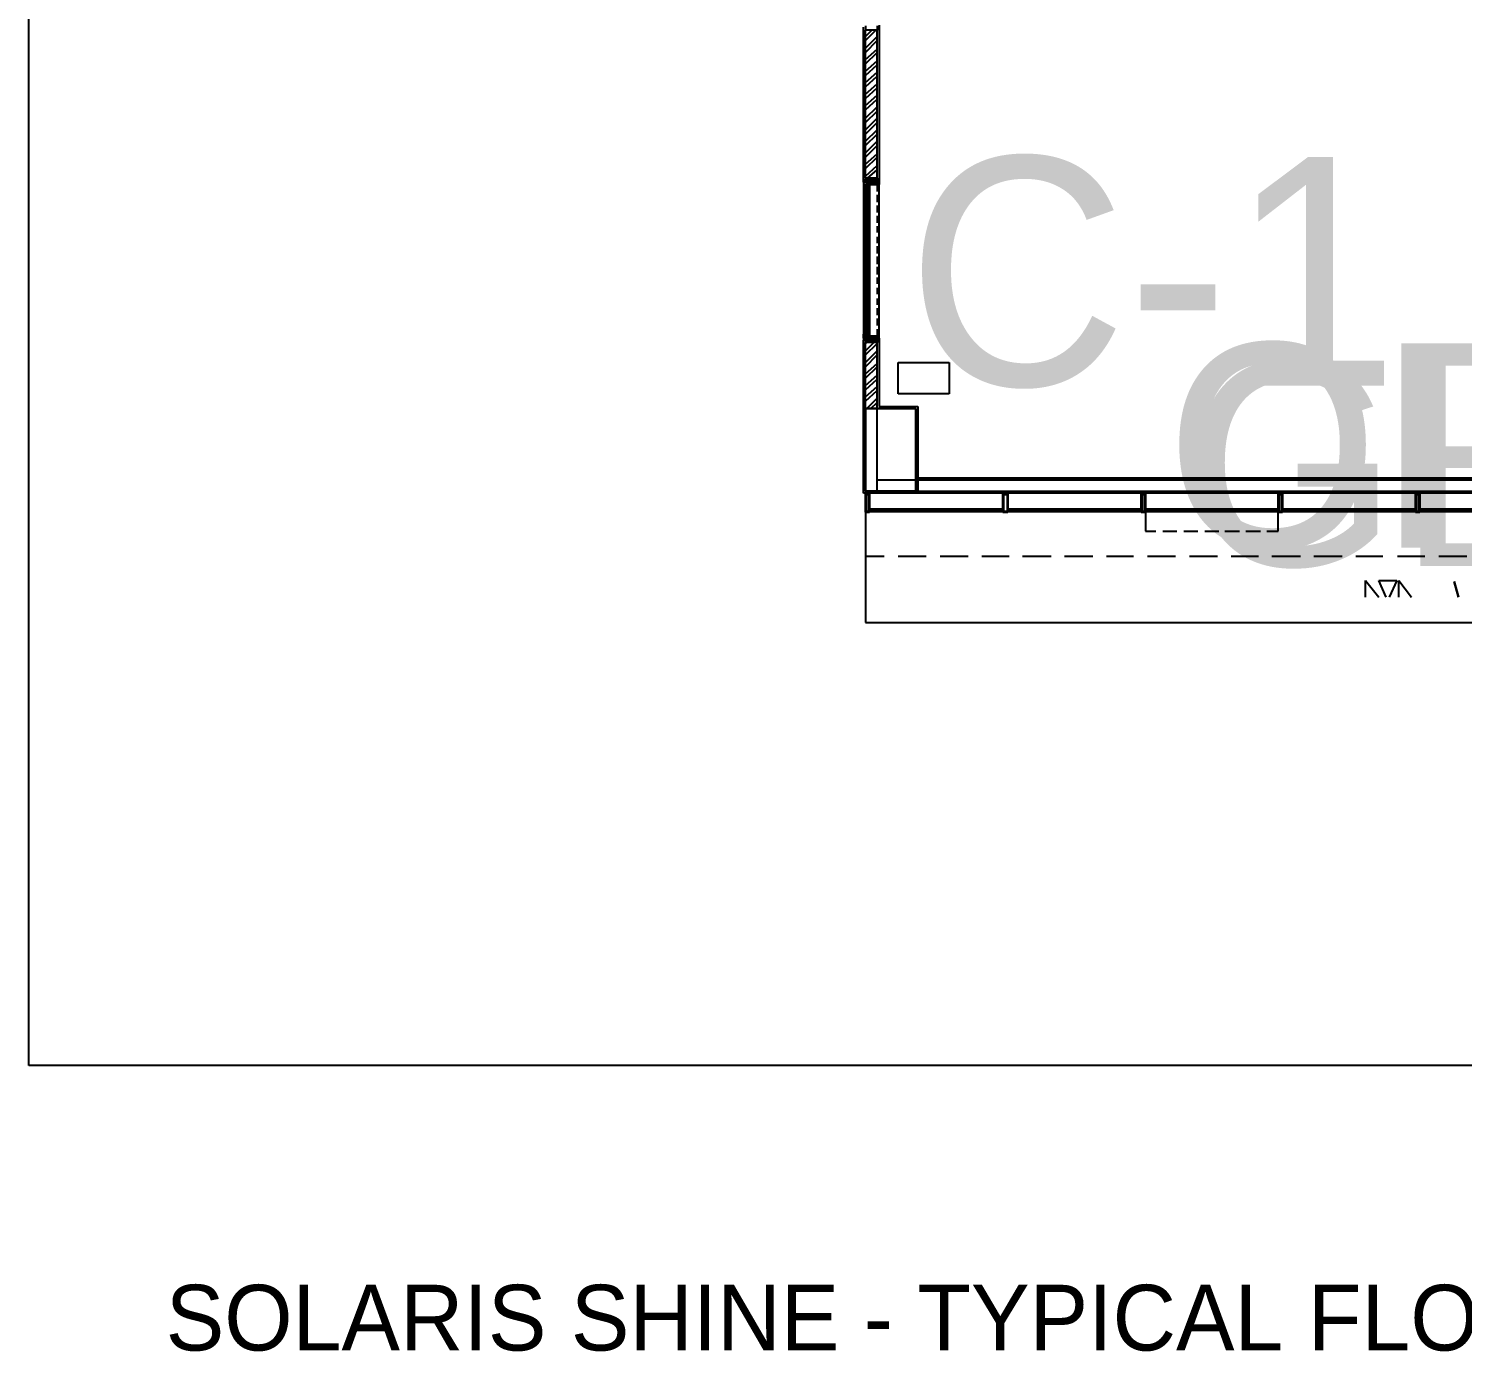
# Model space of a CAD drawing. Header units: feet. Extents: x -4 to 240, y -9 to 130.
# Drawn here: x -4.17 to 39.48, y -8.6 to 32.24 of the extents above; entities that cross this region are included whole.
import ezdxf

# ---------------------------------------------------------------- set-up
doc = ezdxf.new("R2010")
doc.units = ezdxf.units.FT
for name, color, linetype in [('RECTS', 8, 'Continuous'), ('TEXT', 3, 'Continuous'), ('WALLS', 7, 'Continuous')]:
    doc.layers.add(name, color=color, linetype=linetype)

msp = doc.modelspace()

# ---------------------------------------------------------------- linework, layer by layer
at = {"layer": 'RECTS'}
for points in [[(21.244, 27.56), (21.665, 27.56), (21.665, 27.624), (21.244, 27.624)], [(21.435, 27.496), (21.729, 27.496), (21.729, 27.56), (21.435, 27.56)], [(21.244, 22.75), (21.665, 22.75), (21.665, 22.813), (21.244, 22.813)], [(21.435, 22.813), (21.729, 22.813), (21.729, 22.877), (21.435, 22.877)]]:
    msp.add_lwpolyline(points, close=True, dxfattribs=at)
at = {"layer": 'WALLS'}
for p, q in [((-4.172, 0.676), (-4.172, 129.99)), ((21.308, 32.319), (21.308, 32.191)), ((21.665, 32.319), (21.665, 32.191)), ((21.729, 32.344), (21.729, 27.56)), ((21.244, 27.624), (21.244, 32.281)), ((21.308, 31.872), (21.627, 32.191)), ((21.308, 32), (21.499, 32.191)), ((21.308, 27.687), (21.308, 32.191)), ((21.665, 32.191), (21.308, 32.191)), ((21.308, 31.643), (21.665, 32)), ((21.308, 31.515), (21.665, 31.872)), ((21.665, 27.687), (21.665, 32.191)), ((21.308, 31.298), (21.665, 31.617)), ((21.308, 31.171), (21.665, 31.515)), ((21.308, 30.941), (21.665, 31.26)), ((21.308, 30.813), (21.665, 31.132)), ((21.308, 30.596), (21.665, 30.915)), ((21.308, 30.469), (21.665, 30.788)), ((21.308, 30.239), (21.665, 30.558)), ((21.308, 30.112), (21.665, 30.431)), ((21.308, 29.895), (21.665, 30.214)), ((21.308, 29.767), (21.665, 30.086)), ((21.308, 29.512), (21.665, 29.856)), ((21.308, 29.384), (21.665, 29.729)), ((21.308, 29.155), (21.665, 29.512)), ((21.308, 29.027), (21.665, 29.384)), ((21.308, 28.81), (21.665, 29.155)), ((21.308, 28.683), (21.665, 29.027)), ((21.308, 28.453), (21.665, 28.81)), ((21.308, 28.325), (21.665, 28.683)), ((21.308, 28.108), (21.665, 28.427)), ((21.308, 27.981), (21.665, 28.325)), ((21.308, 27.751), (21.665, 28.07)), ((21.372, 27.687), (21.665, 27.943)), ((21.244, 27.56), (21.244, 27.624)), ((21.244, 27.624), (21.665, 27.624)), ((21.346, 27.56), (21.244, 27.56)), ((21.244, 27.56), (21.244, 27.432)), ((21.665, 27.56), (21.244, 27.56)), ((21.435, 27.56), (21.244, 27.56)), ((21.244, 27.56), (21.244, 22.813)), ((21.308, 27.687), (21.308, 27.598)), ((21.665, 27.687), (21.308, 27.687)), ((21.435, 27.56), (21.346, 27.56)), ((21.346, 27.56), (21.346, 27.432)), ((21.346, 27.56), (21.346, 27.432)), ((21.41, 25.301), (21.41, 27.56)), ((21.435, 27.56), (21.435, 27.496)), ((21.729, 27.56), (21.435, 27.56)), ((21.435, 27.496), (21.435, 27.56)), ((21.435, 27.56), (21.729, 27.56)), ((21.435, 27.56), (21.435, 27.432)), ((21.435, 22.813), (21.435, 27.56)), ((21.627, 27.687), (21.665, 27.726)), ((21.665, 27.687), (21.665, 27.598)), ((21.665, 27.624), (21.665, 27.56)), ((21.729, 27.496), (21.729, 27.56)), ((21.729, 27.56), (21.729, 27.496)), ((21.244, 27.432), (21.244, 27.432)), ((21.244, 27.432), (21.244, 27.432)), ((21.244, 27.432), (21.244, 27.432)), ((21.244, 27.432), (21.244, 27.432)), ((21.244, 27.432), (21.244, 22.941)), ((21.282, 27.496), (21.282, 25.199)), ((21.282, 27.496), (21.346, 27.496)), ((21.282, 27.496), (21.282, 27.496)), ((21.282, 27.47), (21.282, 27.47)), ((21.282, 27.47), (21.282, 27.47)), ((21.282, 27.432), (21.282, 27.432)), ((21.282, 27.432), (21.282, 27.432)), ((21.282, 27.432), (21.282, 27.432)), ((21.282, 27.432), (21.282, 27.432)), ((21.282, 27.432), (21.282, 27.368)), ((21.282, 27.432), (21.282, 27.432)), ((21.282, 25.199), (21.282, 27.368)), ((21.282, 27.368), (21.282, 27.368)), ((21.308, 27.496), (21.308, 27.279)), ((21.308, 27.47), (21.308, 27.47)), ((21.308, 25.199), (21.308, 27.432)), ((21.308, 25.199), (21.308, 27.432)), ((21.308, 27.432), (21.308, 25.199)), ((21.308, 27.432), (21.308, 27.432)), ((21.308, 27.432), (21.308, 27.368)), ((21.308, 25.199), (21.308, 27.368)), ((21.308, 27.368), (21.308, 27.368)), ((21.308, 27.177), (21.308, 26.96)), ((21.346, 27.496), (21.346, 25.199)), ((21.346, 27.432), (21.346, 22.941)), ((21.346, 27.432), (21.346, 22.941)), ((21.346, 27.432), (21.346, 27.432)), ((21.346, 27.432), (21.346, 27.432)), ((21.346, 27.432), (21.346, 27.432)), ((21.372, 27.432), (21.372, 27.432)), ((21.372, 27.432), (21.372, 27.432)), ((21.372, 27.432), (21.372, 27.432)), ((21.435, 27.496), (21.435, 22.877)), ((21.435, 27.496), (21.435, 22.877)), ((21.729, 27.496), (21.435, 27.496)), ((21.435, 27.432), (21.435, 22.941)), ((21.435, 27.432), (21.435, 27.432)), ((21.665, 27.496), (21.665, 27.279)), ((21.665, 27.177), (21.665, 26.96)), ((21.729, 22.877), (21.729, 27.496)), ((21.729, 22.877), (21.729, 27.496)), ((21.308, 26.858), (21.308, 26.641)), ((21.665, 26.858), (21.665, 26.641)), ((21.308, 26.539), (21.308, 26.322)), ((21.308, 26.22), (21.308, 26.029)), ((21.665, 26.539), (21.665, 26.322)), ((21.665, 26.22), (21.665, 26.029)), ((21.308, 25.901), (21.308, 25.71)), ((21.665, 25.901), (21.665, 25.71)), ((21.308, 25.62), (21.308, 25.391)), ((21.665, 25.62), (21.665, 25.391)), ((21.282, 25.136), (21.282, 25.301)), ((21.282, 25.301), (21.282, 25.301)), ((21.282, 25.199), (21.282, 25.263)), ((21.282, 25.263), (21.282, 25.263)), ((21.282, 25.263), (21.282, 25.263)), ((21.282, 25.263), (21.282, 25.263)), ((21.282, 25.238), (21.282, 25.238)), ((21.282, 25.199), (21.282, 25.136)), ((21.282, 25.199), (21.282, 25.199)), ((21.282, 25.199), (21.282, 25.199)), ((21.282, 25.199), (21.282, 25.199)), ((21.282, 25.136), (21.282, 25.199)), ((21.282, 25.199), (21.282, 25.199)), ((21.282, 25.136), (21.346, 25.136)), ((21.282, 25.136), (21.282, 25.136)), ((21.308, 25.301), (21.308, 25.301)), ((21.308, 25.301), (21.308, 25.072)), ((21.308, 25.199), (21.308, 25.263)), ((21.308, 25.263), (21.308, 25.263)), ((21.308, 25.263), (21.308, 25.263)), ((21.308, 25.263), (21.308, 25.263)), ((21.308, 25.238), (21.308, 25.238)), ((21.308, 25.199), (21.308, 25.199)), ((21.308, 25.199), (21.308, 25.199)), ((21.308, 25.199), (21.308, 25.199)), ((21.308, 25.199), (21.308, 25.199)), ((21.308, 25.136), (21.308, 25.199)), ((21.308, 22.813), (21.308, 25.136)), ((21.308, 24.982), (21.308, 24.753)), ((21.346, 25.136), (21.346, 25.301)), ((21.346, 25.199), (21.346, 25.136)), ((21.372, 25.301), (21.372, 25.136)), ((21.372, 25.301), (21.435, 25.301)), ((21.372, 25.301), (21.372, 25.238)), ((21.372, 25.301), (21.372, 25.301)), ((21.372, 25.238), (21.372, 25.174)), ((21.372, 25.238), (21.372, 25.238)), ((21.372, 25.174), (21.372, 25.174)), ((21.372, 25.136), (21.372, 25.136)), ((21.372, 25.136), (21.372, 25.136)), ((21.372, 25.136), (21.372, 25.136)), ((21.372, 25.136), (21.372, 23.005)), ((21.41, 25.301), (21.41, 25.238)), ((21.41, 25.238), (21.41, 25.238)), ((21.41, 25.238), (21.41, 25.174)), ((21.41, 22.941), (21.41, 25.238)), ((21.41, 22.941), (21.41, 25.238)), ((21.41, 25.238), (21.41, 22.941)), ((21.41, 25.174), (21.41, 25.174)), ((21.41, 25.136), (21.41, 25.136)), ((21.41, 25.136), (21.41, 25.136)), ((21.41, 25.136), (21.41, 25.136)), ((21.435, 25.301), (21.435, 25.136)), ((21.435, 25.136), (21.435, 23.005)), ((21.665, 25.301), (21.665, 25.072)), ((21.665, 24.982), (21.665, 24.753)), ((21.308, 24.663), (21.308, 24.472)), ((21.665, 24.663), (21.665, 24.472)), ((21.308, 24.344), (21.308, 24.153)), ((21.308, 24.026), (21.308, 23.834)), ((21.665, 24.344), (21.665, 24.153)), ((21.665, 24.026), (21.665, 23.834)), ((21.308, 23.732), (21.308, 23.515)), ((21.665, 23.732), (21.665, 23.515)), ((21.308, 23.413), (21.308, 23.196)), ((21.665, 23.413), (21.665, 23.196)), ((21.244, 22.813), (21.244, 22.941)), ((21.244, 22.941), (21.244, 22.941)), ((21.244, 22.941), (21.244, 22.941)), ((21.244, 22.941), (21.244, 22.941)), ((21.244, 22.941), (21.244, 22.941)), ((21.244, 22.813), (21.346, 22.813)), ((21.244, 22.813), (21.244, 22.75)), ((21.665, 22.813), (21.244, 22.813)), ((21.244, 22.813), (21.244, 22.813)), ((21.244, 22.813), (21.435, 22.813)), ((21.244, 20.67), (21.244, 22.75)), ((21.244, 22.75), (21.665, 22.75)), ((21.282, 22.941), (21.282, 22.941)), ((21.282, 22.941), (21.282, 22.941)), ((21.282, 22.941), (21.282, 22.941)), ((21.282, 22.941), (21.282, 22.941)), ((21.308, 23.094), (21.308, 22.877)), ((21.308, 22.775), (21.308, 22.686)), ((21.346, 22.813), (21.346, 22.941)), ((21.346, 22.813), (21.346, 22.941)), ((21.346, 22.941), (21.346, 22.941)), ((21.346, 22.941), (21.346, 22.941)), ((21.346, 22.941), (21.346, 22.941)), ((21.346, 22.941), (21.346, 22.941)), ((21.346, 22.941), (21.346, 22.941)), ((21.346, 22.813), (21.435, 22.813)), ((21.372, 22.877), (21.372, 23.005)), ((21.372, 22.941), (21.372, 23.005)), ((21.372, 23.005), (21.372, 23.005)), ((21.372, 23.005), (21.372, 23.005)), ((21.372, 22.941), (21.372, 22.941)), ((21.372, 22.941), (21.372, 22.941)), ((21.372, 22.941), (21.372, 22.941)), ((21.372, 22.941), (21.372, 22.941)), ((21.372, 22.941), (21.372, 22.941)), ((21.372, 22.903), (21.372, 22.903)), ((21.435, 22.877), (21.372, 22.877)), ((21.372, 22.877), (21.372, 22.877)), ((21.41, 22.941), (21.41, 23.005)), ((21.41, 23.005), (21.41, 23.005)), ((21.41, 23.005), (21.41, 23.005)), ((21.41, 22.941), (21.41, 22.941)), ((21.41, 22.877), (21.41, 22.877)), ((21.435, 22.877), (21.435, 23.005)), ((21.435, 22.941), (21.435, 22.941)), ((21.435, 22.941), (21.435, 22.941)), ((21.435, 22.813), (21.435, 22.941)), ((21.435, 22.877), (21.729, 22.877)), ((21.729, 22.877), (21.435, 22.877)), ((21.435, 22.877), (21.435, 22.813)), ((21.435, 22.813), (21.729, 22.813)), ((21.665, 23.094), (21.665, 22.877)), ((21.665, 22.75), (21.665, 22.813)), ((21.665, 22.775), (21.665, 22.686)), ((21.729, 22.813), (21.729, 22.877)), ((21.729, 22.877), (21.729, 22.877)), ((21.729, 22.813), (21.729, 20.734)), ((21.729, 22.813), (21.729, 22.813)), ((21.308, 22.648), (21.346, 22.686)), ((21.308, 22.431), (21.563, 22.686)), ((21.308, 18.156), (21.308, 22.686)), ((21.665, 22.686), (21.308, 22.686)), ((21.308, 22.303), (21.665, 22.648)), ((21.308, 22.073), (21.665, 22.431)), ((21.308, 21.946), (21.665, 22.303)), ((21.665, 18.156), (21.665, 22.686)), ((21.308, 21.729), (21.665, 22.048)), ((21.308, 21.601), (21.665, 21.946)), ((22.303, 22.073), (23.86, 22.073)), ((22.303, 21.116), (22.303, 22.073)), ((23.86, 22.073), (23.86, 21.116)), ((21.308, 21.372), (21.665, 21.691)), ((21.308, 21.244), (21.665, 21.563)), ((21.308, 21.027), (21.665, 21.346)), ((21.308, 20.9), (21.665, 21.219)), ((21.346, 20.67), (21.665, 20.989)), ((23.86, 21.116), (22.303, 21.116)), ((21.244, 18.093), (21.244, 20.67)), ((22.839, 20.67), (21.308, 20.67)), ((21.308, 20.67), (21.308, 18.156)), ((21.308, 20.67), (22.839, 20.67)), ((21.308, 18.156), (21.308, 20.67)), ((21.474, 20.67), (21.665, 20.861)), ((21.729, 20.734), (22.903, 20.734)), ((22.839, 18.156), (22.839, 20.67)), ((22.839, 20.67), (22.839, 18.156)), ((22.903, 20.734), (22.903, 18.093)), ((21.665, 18.501), (54.418, 18.501)), ((22.903, 18.565), (40.102, 18.565)), ((21.665, 18.093), (21.244, 18.093)), ((21.308, 18.156), (21.665, 18.156)), ((21.308, 18.156), (22.839, 18.156)), ((22.839, 18.156), (21.308, 18.156)), ((21.308, 18.156), (21.308, 14.163)), ((21.346, 18.054), (21.308, 18.093)), ((21.308, 18.093), (21.308, 17.518)), ((21.435, 18.093), (21.308, 18.093)), ((21.308, 17.518), (21.308, 18.093)), ((21.308, 18.093), (21.435, 18.093)), ((21.308, 18.054), (21.308, 18.054)), ((21.346, 17.518), (21.346, 18.093)), ((21.346, 18.093), (21.435, 18.093)), ((21.346, 17.544), (21.346, 18.054)), ((21.346, 18.054), (21.41, 18.054)), ((21.346, 17.544), (21.346, 18.054)), ((21.346, 18.054), (21.41, 18.054)), ((21.41, 18.054), (21.435, 18.093)), ((21.41, 18.054), (21.41, 17.544)), ((21.41, 18.054), (21.41, 17.544)), ((21.41, 18.054), (21.41, 18.054)), ((21.435, 18.093), (21.435, 17.518)), ((21.435, 17.518), (21.435, 18.093)), ((21.435, 18.093), (21.435, 17.518)), ((21.665, 18.156), (54.418, 18.156)), ((22.839, 18.093), (21.665, 18.093)), ((40.191, 18.093), (22.839, 18.093)), ((25.518, 18.054), (25.493, 18.093)), ((25.493, 18.093), (25.493, 17.518)), ((25.646, 18.093), (25.493, 18.093)), ((25.493, 17.518), (25.493, 18.093)), ((25.493, 18.093), (25.646, 18.093)), ((25.493, 18.054), (25.493, 18.054)), ((25.518, 17.518), (25.518, 18.093)), ((25.518, 18.093), (25.62, 18.093)), ((25.518, 17.544), (25.518, 18.054)), ((25.518, 18.054), (25.62, 18.054)), ((25.518, 17.544), (25.518, 18.054)), ((25.518, 18.054), (25.62, 18.054)), ((25.62, 18.093), (25.62, 17.518)), ((25.62, 18.054), (25.646, 18.093)), ((25.62, 18.054), (25.62, 17.544)), ((25.62, 18.054), (25.62, 17.544)), ((25.62, 18.054), (25.62, 18.054)), ((25.646, 17.518), (25.646, 18.093)), ((25.646, 18.093), (25.646, 17.518)), ((29.703, 17.518), (29.703, 18.093)), ((29.703, 18.093), (29.793, 18.093)), ((29.729, 18.054), (29.703, 18.093)), ((29.703, 18.093), (29.703, 17.518)), ((29.831, 18.093), (29.703, 18.093)), ((29.703, 17.518), (29.703, 18.093)), ((29.703, 18.093), (29.831, 18.093)), ((29.703, 18.054), (29.703, 18.054)), ((29.729, 17.544), (29.729, 18.054)), ((29.729, 18.054), (29.793, 18.054)), ((29.729, 17.544), (29.729, 18.054)), ((29.729, 18.054), (29.793, 18.054)), ((29.793, 18.093), (29.793, 17.518)), ((29.793, 18.054), (29.831, 18.093)), ((29.793, 18.054), (29.793, 17.544)), ((29.793, 18.054), (29.793, 17.544)), ((29.793, 18.054), (29.793, 18.054)), ((29.831, 17.518), (29.831, 18.093)), ((29.831, 18.093), (29.831, 17.518)), ((33.876, 17.518), (33.876, 18.093)), ((33.876, 18.093), (33.978, 18.093)), ((33.914, 18.054), (33.876, 18.093)), ((33.876, 18.093), (33.876, 17.518)), ((34.003, 18.093), (33.876, 18.093)), ((33.876, 17.518), (33.876, 18.093)), ((33.876, 18.093), (34.003, 18.093)), ((33.876, 18.054), (33.876, 18.054)), ((33.914, 17.544), (33.914, 18.054)), ((33.914, 18.054), (33.978, 18.054)), ((33.914, 17.544), (33.914, 18.054)), ((33.914, 18.054), (33.978, 18.054)), ((33.978, 18.093), (33.978, 17.518)), ((33.978, 18.054), (34.003, 18.093)), ((33.978, 18.054), (33.978, 17.544)), ((33.978, 18.054), (33.978, 17.544)), ((33.978, 18.054), (33.978, 18.054)), ((34.003, 17.518), (34.003, 18.093)), ((34.003, 18.093), (34.003, 17.518)), ((38.061, 17.518), (38.061, 18.093)), ((38.061, 18.093), (38.188, 18.093)), ((38.086, 18.054), (38.061, 18.093)), ((38.061, 18.093), (38.061, 17.518)), ((38.188, 18.093), (38.061, 18.093)), ((38.061, 17.518), (38.061, 18.093)), ((38.061, 18.093), (38.188, 18.093)), ((38.061, 18.054), (38.061, 18.054)), ((38.086, 17.544), (38.086, 18.054)), ((38.086, 18.054), (38.15, 18.054)), ((38.086, 17.544), (38.086, 18.054)), ((38.086, 18.054), (38.15, 18.054)), ((38.15, 18.054), (38.188, 18.093)), ((38.15, 18.054), (38.15, 17.544)), ((38.15, 18.054), (38.15, 17.544)), ((38.15, 18.054), (38.15, 18.054)), ((38.188, 18.093), (38.188, 17.518)), ((38.188, 17.518), (38.188, 18.093)), ((38.188, 18.093), (38.188, 17.518)), ((21.346, 17.544), (21.308, 17.518)), ((21.308, 17.518), (21.435, 17.518)), ((21.435, 17.518), (21.308, 17.518)), ((21.308, 17.518), (21.308, 17.518)), ((21.41, 17.544), (21.346, 17.544)), ((21.41, 17.544), (21.346, 17.544)), ((21.435, 17.518), (21.346, 17.518)), ((21.41, 17.544), (21.435, 17.518)), ((21.41, 17.518), (21.41, 17.518)), ((25.493, 17.608), (21.435, 17.608)), ((21.435, 17.582), (25.493, 17.582)), ((21.435, 17.544), (25.493, 17.544)), ((25.493, 17.544), (25.493, 17.608)), ((25.518, 17.544), (25.493, 17.518)), ((25.493, 17.518), (25.646, 17.518)), ((25.646, 17.518), (25.493, 17.518)), ((25.493, 17.518), (25.493, 17.518)), ((25.62, 17.544), (25.518, 17.544)), ((25.62, 17.544), (25.518, 17.544)), ((25.62, 17.518), (25.518, 17.518)), ((25.62, 17.544), (25.646, 17.518)), ((25.62, 17.518), (25.62, 17.518)), ((29.703, 17.608), (25.646, 17.608)), ((25.646, 17.582), (29.703, 17.582)), ((25.646, 17.544), (29.703, 17.544)), ((29.703, 17.544), (29.703, 17.608)), ((29.729, 17.544), (29.703, 17.518)), ((29.793, 17.518), (29.703, 17.518)), ((29.703, 17.518), (29.831, 17.518)), ((29.831, 17.518), (29.703, 17.518)), ((29.703, 17.518), (29.703, 17.518)), ((29.793, 17.544), (29.729, 17.544)), ((29.793, 17.544), (29.729, 17.544)), ((29.793, 17.544), (29.831, 17.518)), ((29.793, 17.518), (29.793, 17.518)), ((33.876, 17.608), (29.831, 17.608)), ((29.831, 17.582), (33.876, 17.582)), ((29.831, 17.544), (33.876, 17.544)), ((29.831, 17.518), (29.831, 16.944)), ((33.876, 17.544), (33.876, 17.608)), ((33.914, 17.544), (33.876, 17.518)), ((33.978, 17.518), (33.876, 17.518)), ((33.876, 17.518), (34.003, 17.518)), ((34.003, 17.518), (33.876, 17.518)), ((33.876, 17.518), (33.876, 17.518)), ((33.876, 16.944), (33.876, 17.518)), ((33.978, 17.544), (33.914, 17.544)), ((33.978, 17.544), (33.914, 17.544)), ((33.978, 17.544), (34.003, 17.518)), ((33.978, 17.518), (33.978, 17.518)), ((38.061, 17.608), (34.003, 17.608)), ((34.003, 17.582), (38.061, 17.582)), ((34.003, 17.544), (38.061, 17.544)), ((38.061, 17.544), (38.061, 17.608)), ((38.086, 17.544), (38.061, 17.518)), ((38.188, 17.518), (38.061, 17.518)), ((38.061, 17.518), (38.188, 17.518)), ((38.188, 17.518), (38.061, 17.518)), ((38.061, 17.518), (38.061, 17.518)), ((38.15, 17.544), (38.086, 17.544)), ((38.15, 17.544), (38.086, 17.544)), ((38.15, 17.544), (38.188, 17.518)), ((38.15, 17.518), (38.15, 17.518)), ((42.233, 17.608), (38.188, 17.608)), ((38.188, 17.582), (42.233, 17.582)), ((38.188, 17.544), (42.233, 17.544)), ((29.831, 16.944), (30.15, 16.944)), ((30.367, 16.944), (30.788, 16.944)), ((31.005, 16.944), (31.426, 16.944)), ((31.643, 16.944), (32.064, 16.944)), ((32.255, 16.944), (32.702, 16.944)), ((32.893, 16.944), (33.34, 16.944)), ((33.531, 16.944), (33.876, 16.944)), ((21.308, 16.179), (21.882, 16.179)), ((22.303, 16.179), (23.158, 16.179)), ((23.579, 16.179), (24.434, 16.179)), ((24.855, 16.179), (25.684, 16.179)), ((26.093, 16.179), (26.96, 16.179)), ((27.368, 16.179), (28.236, 16.179)), ((28.644, 16.179), (29.474, 16.179)), ((29.895, 16.179), (30.75, 16.179)), ((31.171, 16.179), (32.026, 16.179)), ((32.447, 16.179), (33.276, 16.179)), ((33.684, 16.179), (34.552, 16.179)), ((34.96, 16.179), (35.828, 16.179)), ((36.236, 16.179), (37.065, 16.179)), ((37.512, 16.179), (38.341, 16.179)), ((38.762, 16.179), (39.617, 16.179)), ((36.53, 14.928), (36.53, 15.439)), ((36.53, 15.439), (36.938, 14.928)), ((37.167, 14.928), (36.938, 15.439)), ((36.938, 15.439), (37.486, 15.439)), ((37.486, 15.439), (37.257, 14.928)), ((37.55, 14.928), (37.55, 15.439)), ((37.55, 15.439), (37.933, 14.928)), ((39.362, 14.928), (39.234, 15.413)), ((39.234, 15.413), (39.362, 14.928)), ((21.308, 14.163), (146.922, 14.163)), ((194.386, 0.676), (-4.172, 0.676))]:
    msp.add_line(p, q, dxfattribs=at)

# ---------------------------------------------------------------- texts
at = {"layer": 'TEXT'}
for s, height, p in [('C-1', 6.9589, (22.558, 21.372)), ('OPENABLE ', 6.2239, (30.469, 16.434)), ('GLASS', 6.2239, (31.043, 15.885)), ('SOLARIS SHINE - TYPICAL FLOOR (3-7) - vector extract from builder PDF. UNITS: FEET. Calibrated: 8ft passage + 18ft clinic bays; verify with any printed dim before use. Page-up on source = SOUTH.', 2, (0, -8))]:
    msp.add_text(s, height=height, dxfattribs=at).set_placement(p)

doc.saveas('drawing.dxf')
